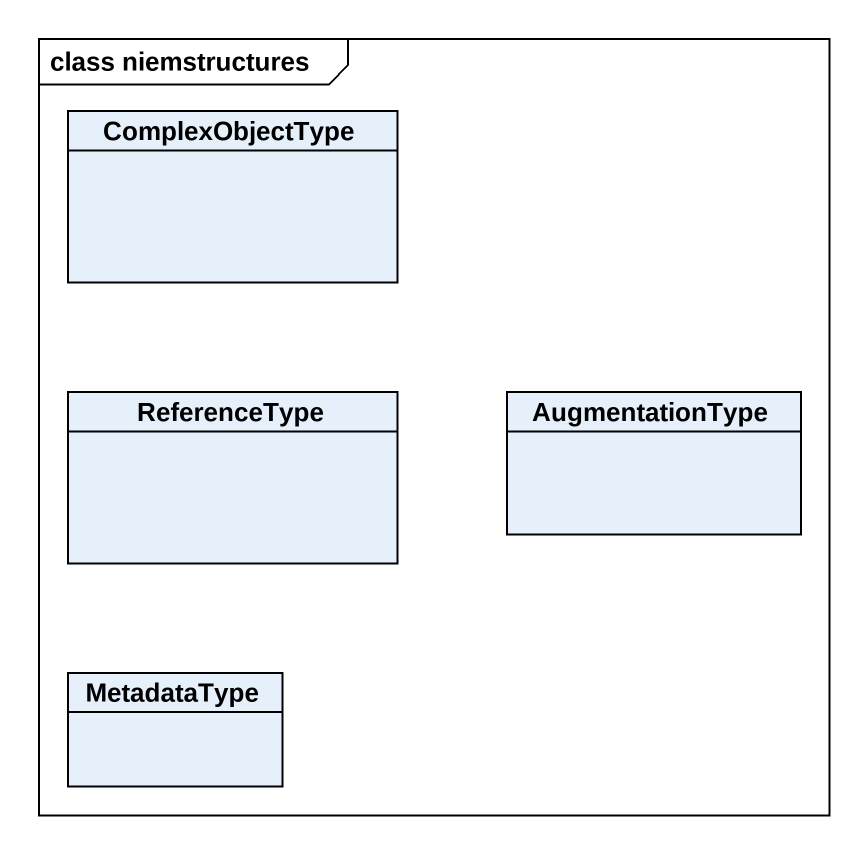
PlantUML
@startuml
mainframe class niemstructures
hide circle
hide empty members
class ComplexObjectType
class ReferenceType
class AugmentationType
class MetadataType
@enduml
